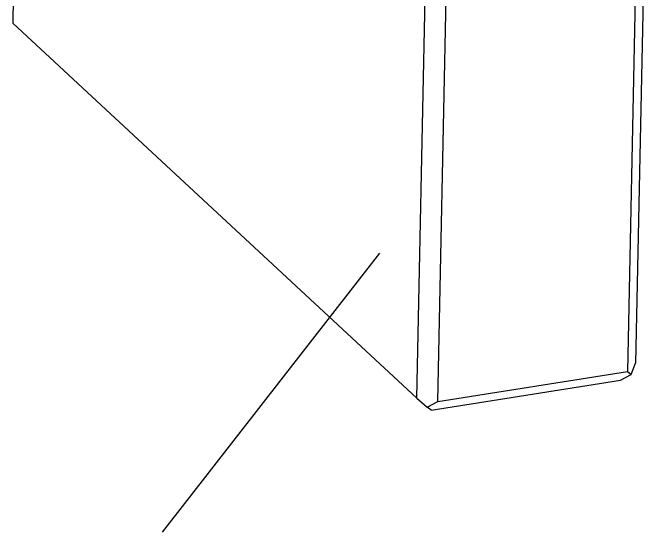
# Model space of a CAD drawing. Header units: millimetres. Extents: x 0 to 549, y 0 to 190.
# Drawn here: x 47.16 to 68.31, y 55.35 to 72.63 of the extents above; entities that cross this region are included whole.
import ezdxf

# ---------------------------------------------------------------- set-up
doc = ezdxf.new("R2010")
doc.units = ezdxf.units.MM

msp = doc.modelspace()

# ---------------------------------------------------------------- linework, layer by layer
at = {"color": 7, "linetype": 'Continuous'}
for p, q in [((68.313, 83.024), (67.856, 60.969)), ((68.042, 82.749), (67.585, 60.693)), ((47.358, 81.92), (47.158, 72.286)), ((60.592, 59.812), (60.923, 75.803)), ((61.289, 59.691), (61.621, 75.682)), ((47.158, 72.286), (60.592, 59.812)), ((67.716, 60.589), (67.856, 60.969)), ((61.289, 59.691), (67.585, 60.693)), ((67.362, 60.407), (67.716, 60.589)), ((67.585, 60.693), (67.716, 60.589)), ((61.066, 59.404), (67.362, 60.407)), ((60.592, 59.812), (60.936, 59.509)), ((60.936, 59.509), (61.289, 59.691)), ((61.066, 59.404), (60.936, 59.509))]:
    msp.add_line(p, q, dxfattribs=at)
msp.add_line((52.131, 55.345), (59.357, 64.627))

doc.saveas('drawing.dxf')
